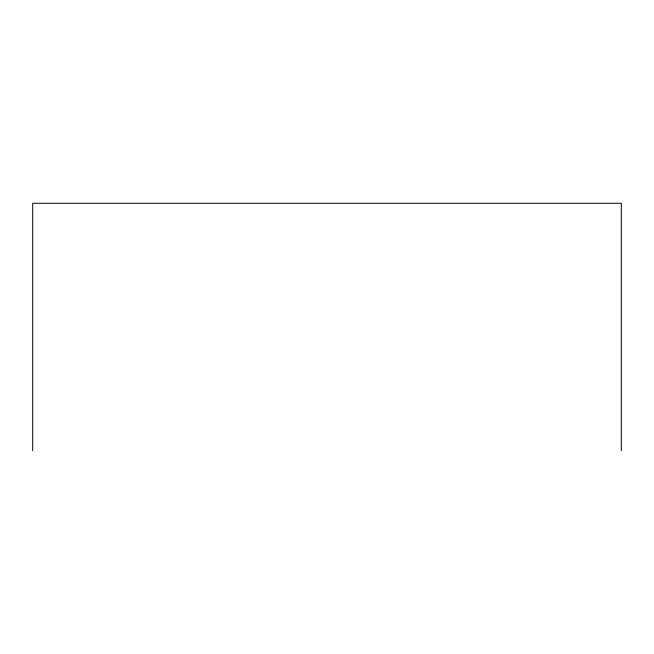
<?xml version="1.0" encoding="UTF-8"?>
<svg xmlns="http://www.w3.org/2000/svg" width="654" height="654" viewBox="0 0 654 654"><rect width="100%" height="100%" fill="white"/><g stroke="black" fill="none" stroke-linecap="round" stroke-linejoin="round"><path stroke-width="0.98" d="M621.3 450.712L621.3 203.288L32.7 203.288L32.7 450.712"/></g></svg>
